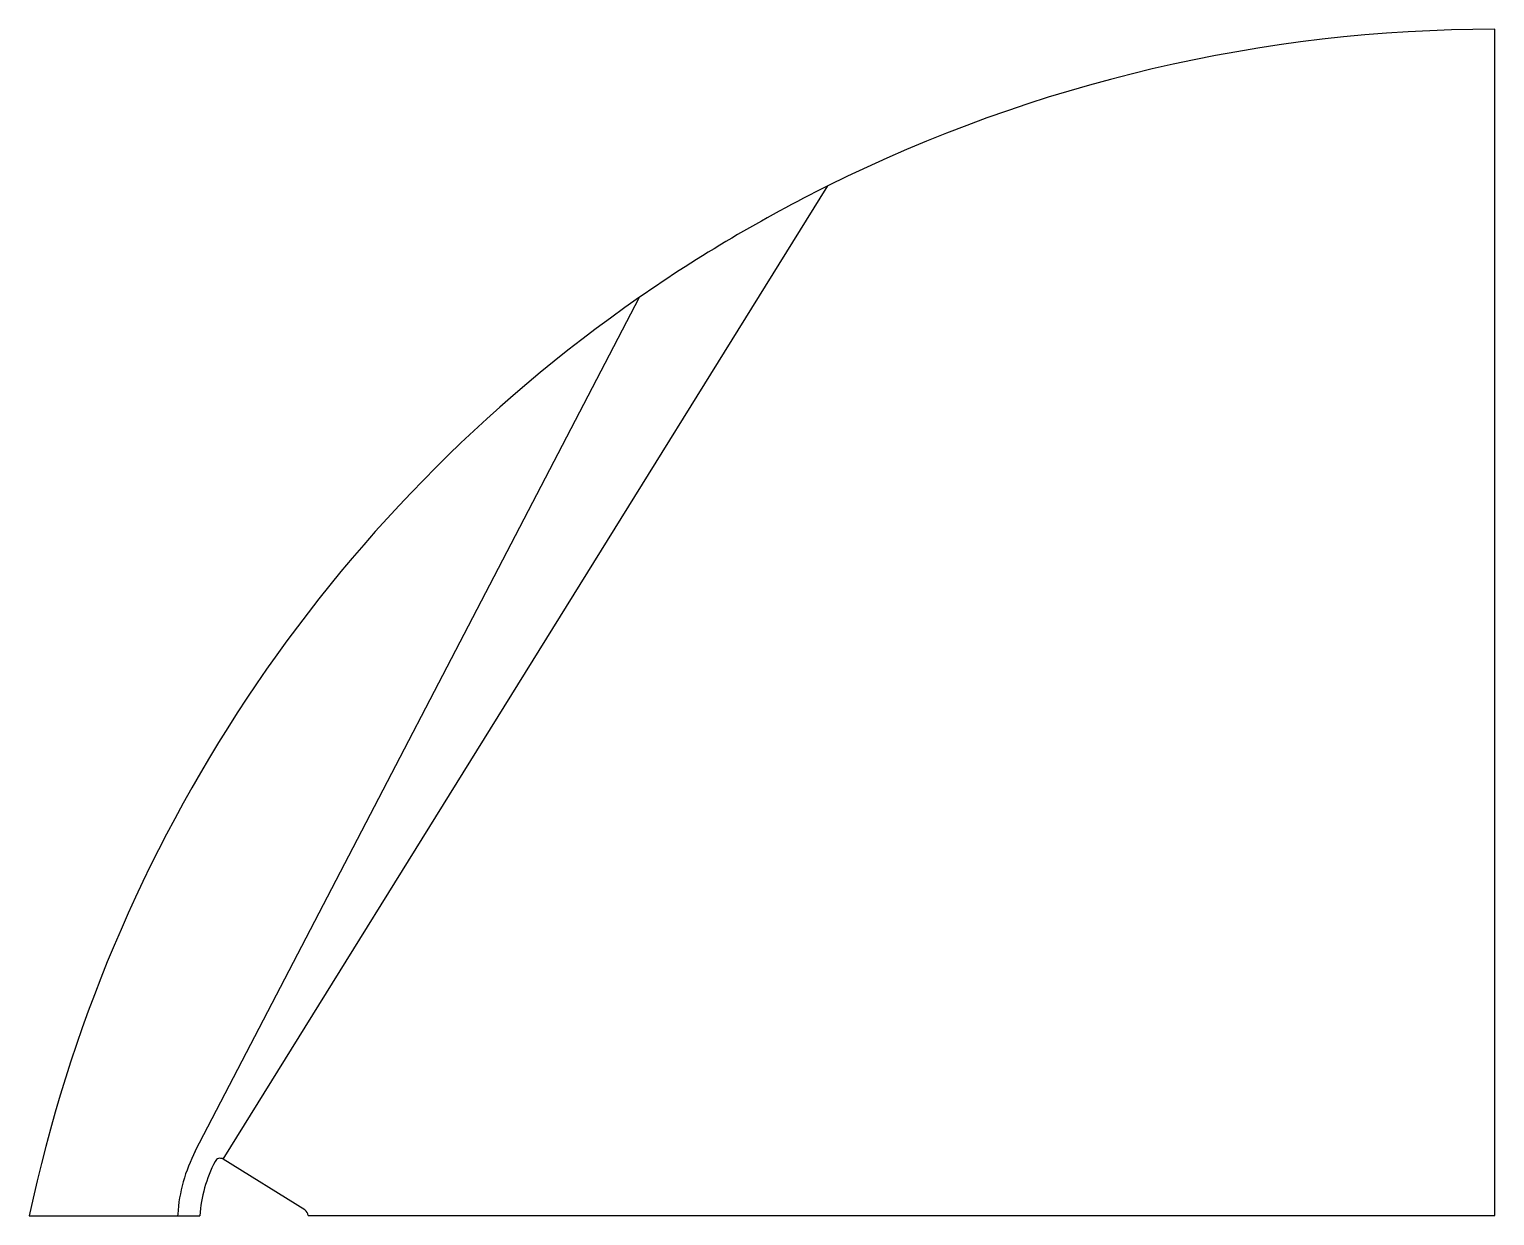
# Model space of a CAD drawing. Header units: inches. Extents: x 0 to 1976, y 0 to 1600.
import ezdxf

# ---------------------------------------------------------------- set-up
doc = ezdxf.new("R2010")
doc.units = ezdxf.units.IN
doc.header["$MEASUREMENT"] = 0

msp = doc.modelspace()

# ---------------------------------------------------------------- linework, layer by layer
at = {"color": 7, "linetype": 'Continuous'}
for p, q in [((1975.8, 0.1), (1975.8, 1600.1)), ((261.3, 76.2), (1076.8, 1389)), ((223.8, 87.1), (822.8, 1238.7)), ((371.5, 7.8), (261.3, 76.2)), ((0, 0), (199.9, 0)), ((200.1, 2), (199.9, 0)), ((199.9, 0), (230, 0)), ((375.8, 0.1), (1975.8, 0.1))]:
    msp.add_line(p, q, dxfattribs=at)
for centre, radius, start, end in [((1975.8, -419.8), 2019.9, 90, 116.4273), ((1975.8, -419.8), 2019.9, 116.4273, 124.8089), ((1975.8, -419.8), 2019.9, 124.8089, 168.0041), ((414.4, -12.1), 214.8, 152.5221, 176.2602), ((414.4, -12.1), 184.8, 152.5221, 176.2602), ((257.3, 69.7), 7.7, 58.1529, 152.5221), ((366.7, 0), 9.15, 0.7047, 58.1529)]:
    msp.add_arc(centre, radius, start, end, dxfattribs=at)

doc.saveas('drawing.dxf')
